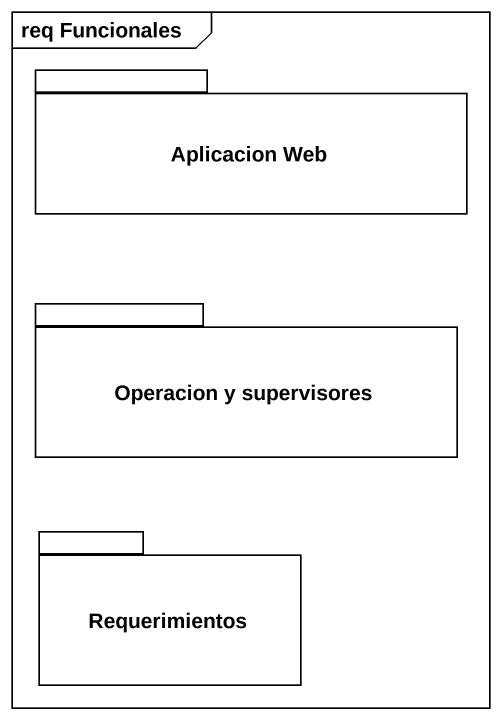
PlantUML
@startuml
mainframe req Funcionales
package "Aplicacion Web" as Aplicacion_Web {
}
package "Operacion y supervisores" as Operacion_y_supervisores {
}
package Requerimientos {
}
@enduml
